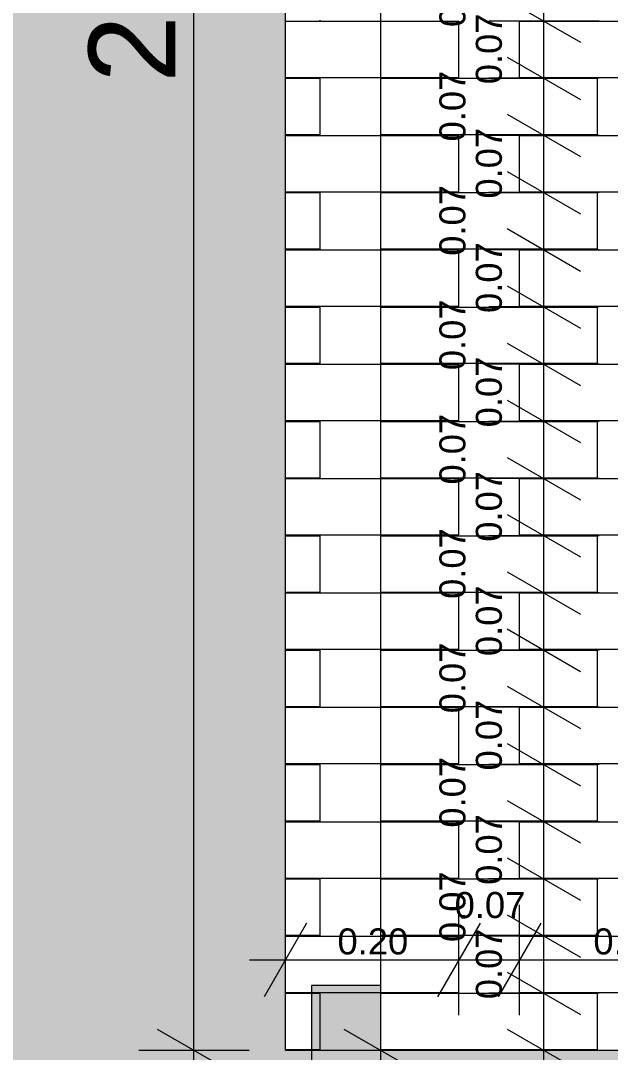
# Model space of a CAD drawing. Header units: millimetres. Extents: x 475616349 to 476941521, y 4620115302 to 4621446928.
# Drawn here: x 476654757 to 476655437, y 4620529218 to 4620530409 of the extents above; entities that cross this region are included whole.
import ezdxf

# ---------------------------------------------------------------- set-up
doc = ezdxf.new("R2010")
doc.units = ezdxf.units.MM
doc.header["$MEASUREMENT"] = 0
for name, color, linetype, lineweight in [('0_Pen_No__250_Pen_No__255', 255, 'Continuous', 0), ('0_Pen_No__250_Pen_No__7', 7, 'Continuous', 0), ('2D Drafting - General_Pen_No__30_Pen_No__9_Pen_No__9_Pen_No__253', 252, 'Continuous', 0), ('2D Drafting - General_Pen_No__30_Pen_No__9_Pen_No__9_Pen_No__7', 7, 'Continuous', 0), ('New_Structural - Bearing_Pen_No__250', 7, 'Continuous', 0), ('New_zoma_Pen_No__4', 7, 'Continuous', 0), ('New_zoma_Pen_No__5', 5, 'Continuous', 0), ('New_zoma_Pen_No__7', 7, 'Continuous', 0), ('Structural - Bearing_Pen_No__250', 7, 'Continuous', 0)]:
    doc.layers.add(name, color=color, linetype=linetype, lineweight=lineweight)
doc.layers.add('New_zoma', color=7, linetype='Continuous')
doc.styles.add('GENERATED_STYLE_1', font='arial.ttf')
doc.dimstyles.new('GENERATED_STYLE__19', dxfattribs={"dimtxt": 100, "dimasz": 64.421331, "dimexe": 0.18, "dimexo": 3, "dimgap": 0.09, "dimtad": 1, "dimlfac": 0.001, "dimzin": 0, "dimdsep": 46, "dimtxsty": 'GENERATED_STYLE_1', "dimblk": 'ARROWHEAD_2', "dimblk1": 'ARROWHEAD_2', "dimblk2": 'ARROWHEAD_2', "dimcen": 0.09, "dimclrd": 7, "dimclre": 7, "dimclrt": 7, "dimadec": 0, "dimazin": 0, "dimtfac": 1, "dimtdec": 4, "dimtmove": 0, "dimatfit": 3, "dimfxl": 1, "dimtolj": 1, "dimtzin": 0, "dimarcsym": 0})
doc.dimstyles.new('GENERATED_STYLE__23', dxfattribs={"dimtxt": 30.000001, "dimasz": 64.421331, "dimexe": 0.18, "dimexo": 3, "dimgap": 0.09, "dimtad": 1, "dimtih": 1, "dimtoh": 1, "dimlfac": 0.001, "dimzin": 0, "dimdsep": 46, "dimtxsty": 'GENERATED_STYLE_1', "dimblk": 'ARROWHEAD_2', "dimblk1": 'ARROWHEAD_2', "dimblk2": 'ARROWHEAD_2', "dimcen": 0.09, "dimclrd": 5, "dimclre": 5, "dimclrt": 5, "dimadec": 0, "dimazin": 0, "dimtfac": 1, "dimtdec": 4, "dimtmove": 0, "dimatfit": 3, "dimfxl": 1, "dimtolj": 1, "dimtzin": 0, "dimarcsym": 0})
doc.dimstyles.new('GENERATED_STYLE__44', dxfattribs={"dimtxt": 30.000001, "dimasz": 64.421331, "dimexe": 0.18, "dimexo": 3, "dimgap": 0.09, "dimtad": 1, "dimlfac": 0.001, "dimzin": 0, "dimdsep": 46, "dimtxsty": 'GENERATED_STYLE_1', "dimblk": 'ARROWHEAD_2', "dimblk1": 'ARROWHEAD_2', "dimblk2": 'ARROWHEAD_2', "dimcen": 0.09, "dimclrd": 5, "dimclre": 5, "dimclrt": 5, "dimadec": 0, "dimazin": 0, "dimtfac": 1, "dimtdec": 4, "dimtmove": 0, "dimatfit": 3, "dimfxl": 1, "dimtolj": 1, "dimtzin": 0, "dimarcsym": 0})

# ---------------------------------------------------------------- blocks, each defined once
blk = doc.blocks.new('*D736', base_point=(476577134.1, 4620325125.7))
at = {"layer": 'New_zoma_Pen_No__4', "color": 7, "linetype": 'Continuous', "lineweight": 0, "transparency": 16777216}
for p, q in [((476654914.2, 4620529244.8), (476654999, 4620529195.9)), ((476655020.2, 4620529220.4), (476654893, 4620529220.4)), ((476654956.6, 4620528519.4), (476654956.6, 4620529220.4)), ((476654914.2, 4620528543.8), (476654999, 4620528494.9)), ((476655020.2, 4620528519.4), (476654893, 4620528519.4))]:
    blk.add_line(p, q, dxfattribs=at)
at = {"layer": 'New_zoma_Pen_No__7', "color": 7, "lineweight": 0, "transparency": 16777216, "insert": (476654936.6, 4620528736.8), "char_height": 100, "attachment_point": 7, "rotation": 90, "style": 'GENERATED_STYLE_1'}
blk.add_mtext('\\A1;{\\pql;\\fArial|b0|i0|c0|p34;0.70}', dxfattribs=at)
blk = doc.blocks.new('ARROWHEAD_2')
at = {"color": 0, "linetype": 'Continuous', "lineweight": 0}
for p, q in [((-0.378, -0.655), (0.378, 0.655)), ((0, 0), (-1, 0))]:
    blk.add_line(p, q, dxfattribs=at)
blk = doc.blocks.new('*D737', base_point=(476577134.1, 4620325125.7))
at = {"layer": 'New_zoma_Pen_No__4', "color": 7, "linetype": 'Continuous', "lineweight": 0, "transparency": 16777216}
for p, q in [((476654914.2, 4620531744.8), (476654999, 4620531695.9)), ((476655020.2, 4620531720.4), (476654893, 4620531720.4)), ((476654956.6, 4620529220.4), (476654956.6, 4620531720.4)), ((476654914.2, 4620529244.8), (476654999, 4620529195.9)), ((476655020.2, 4620529220.4), (476654893, 4620529220.4))]:
    blk.add_line(p, q, dxfattribs=at)
at = {"layer": 'New_zoma_Pen_No__7', "color": 7, "lineweight": 0, "transparency": 16777216, "insert": (476654936.6, 4620530337.3), "char_height": 100, "attachment_point": 7, "rotation": 90, "style": 'GENERATED_STYLE_1'}
blk.add_mtext('\\A1;{\\pql;\\fArial|b0|i0|c0|p34;2.50}', dxfattribs=at)
blk = doc.blocks.new('*D2000', base_point=(476577134.1, 4620325125.7))
at = {"layer": 'New_zoma_Pen_No__5', "color": 5, "linetype": 'Continuous', "lineweight": 0, "transparency": 16777216}
for p, q in [((476655172, 4620531719.4), (476655172, 4620531760.8)), ((476655214.4, 4620531694.9), (476655129.6, 4620531743.8)), ((476655235.6, 4620531719.4), (476655108.4, 4620531719.4)), ((476655172, 4620529220.4), (476655172, 4620531719.4)), ((476655129.6, 4620529244.8), (476655214.4, 4620529195.9)), ((476655235.6, 4620529220.4), (476655108.4, 4620529220.4)), ((476655172, 4620529178.9), (476655172, 4620529220.4))]:
    blk.add_line(p, q, dxfattribs=at)
at = {"layer": 'New_zoma_Pen_No__5', "color": 5, "lineweight": 0, "transparency": 16777216, "insert": (476655166, 4620530430), "char_height": 30, "attachment_point": 7, "rotation": 90, "style": 'GENERATED_STYLE_1'}
blk.add_mtext('\\A1;{\\pql;\\fArial|b0|i0|c0|p34;2.50}', dxfattribs=at)
blk = doc.blocks.new('*D2007', base_point=(476577134.1, 4620325125.7))
at = {"layer": 'New_zoma_Pen_No__5', "color": 5, "linetype": 'Continuous', "lineweight": 0, "transparency": 16777216}
for p, q in [((476655062, 4620529261.2), (476655062, 4620529388.3)), ((476655262, 4620529261.2), (476655262, 4620529388.3)), ((476655086.5, 4620529367.1), (476655037.5, 4620529282.4)), ((476655286.5, 4620529367.1), (476655237.5, 4620529282.4)), ((476655020.6, 4620529324.8), (476655062, 4620529324.8)), ((476655062, 4620529324.8), (476655262, 4620529324.8))]:
    blk.add_line(p, q, dxfattribs=at)
at = {"layer": 'New_zoma_Pen_No__5', "color": 5, "lineweight": 0, "transparency": 16777216, "char_height": 30, "attachment_point": 7, "style": 'GENERATED_STYLE_1'}
for s, insert in [('\\A1;{\\pql;\\fArial|b0|i0|c0|p34;0.07}', (476655257.1, 4620529372.8)), ('\\A1;{\\pql;\\fArial|b0|i0|c0|p34;0.20}', (476655122.1, 4620529330.8))]:
    blk.add_mtext(s, dxfattribs=dict(at, insert=insert))
blk = doc.blocks.new('*D2008', base_point=(476577134.1, 4620325125.7))
at = {"layer": 'New_zoma_Pen_No__5', "color": 5, "linetype": 'Continuous', "lineweight": 0, "transparency": 16777216}
for p, q in [((476655262, 4620529261.2), (476655262, 4620529388.3)), ((476655332, 4620529261.2), (476655332, 4620529388.3)), ((476655286.5, 4620529367.1), (476655237.5, 4620529282.4)), ((476655356.5, 4620529367.1), (476655307.5, 4620529282.4)), ((476655262, 4620529324.8), (476655332, 4620529324.8))]:
    blk.add_line(p, q, dxfattribs=at)
blk = doc.blocks.new('*D2009', base_point=(476577134.1, 4620325125.7))
at = {"layer": 'New_zoma_Pen_No__5', "color": 5, "linetype": 'Continuous', "lineweight": 0, "transparency": 16777216}
for p, q in [((476655332, 4620529261.2), (476655332, 4620529388.3)), ((476655582, 4620529261.2), (476655582, 4620529388.3)), ((476655356.5, 4620529367.1), (476655307.5, 4620529282.4)), ((476655606.5, 4620529367.1), (476655557.5, 4620529282.4)), ((476655332, 4620529324.8), (476655582, 4620529324.8))]:
    blk.add_line(p, q, dxfattribs=at)
at = {"layer": 'New_zoma_Pen_No__5', "color": 5, "lineweight": 0, "transparency": 16777216, "char_height": 30, "attachment_point": 7, "style": 'GENERATED_STYLE_1'}
for s, insert in [('\\A1;{\\pql;\\fArial|b0|i0|c0|p34;0.07}', (476655577.1, 4620529372.8)), ('\\A1;{\\pql;\\fArial|b0|i0|c0|p34;0.25}', (476655417.1, 4620529330.8))]:
    blk.add_mtext(s, dxfattribs=dict(at, insert=insert))
blk = doc.blocks.new('*D2013', base_point=(476577134.1, 4620325125.7))
at = {"layer": 'New_zoma_Pen_No__5', "color": 5, "linetype": 'Continuous', "lineweight": 0, "transparency": 16777216}
for p, q in [((476655317.6, 4620529310.8), (476655402.4, 4620529261.9)), ((476655423.6, 4620529286.4), (476655296.5, 4620529286.4)), ((476655360, 4620529220.4), (476655360, 4620529286.4)), ((476655317.6, 4620529244.8), (476655402.4, 4620529195.9)), ((476655423.6, 4620529220.4), (476655296.5, 4620529220.4)), ((476655360, 4620529178.9), (476655360, 4620529220.4))]:
    blk.add_line(p, q, dxfattribs=at)
at = {"layer": 'New_zoma_Pen_No__5', "color": 5, "lineweight": 0, "transparency": 16777216, "char_height": 30, "attachment_point": 7, "rotation": 90, "style": 'GENERATED_STYLE_1'}
for insert in [(476655312, 4620529279.5), (476655354, 4620529116.1)]:
    blk.add_mtext('\\A1;{\\pql;\\fArial|b0|i0|c0|p34;0.07}', dxfattribs=dict(at, insert=insert))
blk = doc.blocks.new('*D2014', base_point=(476577134.1, 4620325125.7))
at = {"layer": 'New_zoma_Pen_No__5', "color": 5, "linetype": 'Continuous', "lineweight": 0, "transparency": 16777216}
for p, q in [((476655317.6, 4620529376.8), (476655402.4, 4620529327.9)), ((476655423.6, 4620529352.4), (476655296.5, 4620529352.4)), ((476655360, 4620529286.4), (476655360, 4620529352.4)), ((476655317.6, 4620529310.8), (476655402.4, 4620529261.9)), ((476655423.6, 4620529286.4), (476655296.5, 4620529286.4))]:
    blk.add_line(p, q, dxfattribs=at)
at = {"layer": 'New_zoma_Pen_No__5', "color": 5, "lineweight": 0, "transparency": 16777216, "insert": (476655270, 4620529345.5), "char_height": 30, "attachment_point": 7, "rotation": 90, "style": 'GENERATED_STYLE_1'}
blk.add_mtext('\\A1;{\\pql;\\fArial|b0|i0|c0|p34;0.07}', dxfattribs=at)
blk = doc.blocks.new('*D2015', base_point=(476577134.1, 4620325125.7))
at = {"layer": 'New_zoma_Pen_No__5', "color": 5, "linetype": 'Continuous', "lineweight": 0, "transparency": 16777216}
for p, q in [((476655317.6, 4620529442.8), (476655402.4, 4620529393.9)), ((476655423.6, 4620529418.4), (476655296.5, 4620529418.4)), ((476655360, 4620529352.4), (476655360, 4620529418.4)), ((476655317.6, 4620529376.8), (476655402.4, 4620529327.9)), ((476655423.6, 4620529352.4), (476655296.5, 4620529352.4))]:
    blk.add_line(p, q, dxfattribs=at)
at = {"layer": 'New_zoma_Pen_No__5', "color": 5, "lineweight": 0, "transparency": 16777216, "insert": (476655312, 4620529411.5), "char_height": 30, "attachment_point": 7, "rotation": 90, "style": 'GENERATED_STYLE_1'}
blk.add_mtext('\\A1;{\\pql;\\fArial|b0|i0|c0|p34;0.07}', dxfattribs=at)
blk = doc.blocks.new('*D2016', base_point=(476577134.1, 4620325125.7))
at = {"layer": 'New_zoma_Pen_No__5', "color": 5, "linetype": 'Continuous', "lineweight": 0, "transparency": 16777216}
for p, q in [((476655317.6, 4620529508.8), (476655402.4, 4620529459.9)), ((476655423.6, 4620529484.4), (476655296.5, 4620529484.4)), ((476655360, 4620529418.4), (476655360, 4620529484.4)), ((476655317.6, 4620529442.8), (476655402.4, 4620529393.9)), ((476655423.6, 4620529418.4), (476655296.5, 4620529418.4))]:
    blk.add_line(p, q, dxfattribs=at)
at = {"layer": 'New_zoma_Pen_No__5', "color": 5, "lineweight": 0, "transparency": 16777216, "insert": (476655270, 4620529477.5), "char_height": 30, "attachment_point": 7, "rotation": 90, "style": 'GENERATED_STYLE_1'}
blk.add_mtext('\\A1;{\\pql;\\fArial|b0|i0|c0|p34;0.07}', dxfattribs=at)
blk = doc.blocks.new('*D2017', base_point=(476577134.1, 4620325125.7))
at = {"layer": 'New_zoma_Pen_No__5', "color": 5, "linetype": 'Continuous', "lineweight": 0, "transparency": 16777216}
for p, q in [((476655317.6, 4620529574.8), (476655402.4, 4620529525.9)), ((476655423.6, 4620529550.4), (476655296.5, 4620529550.4)), ((476655360, 4620529484.4), (476655360, 4620529550.4)), ((476655317.6, 4620529508.8), (476655402.4, 4620529459.9)), ((476655423.6, 4620529484.4), (476655296.5, 4620529484.4))]:
    blk.add_line(p, q, dxfattribs=at)
at = {"layer": 'New_zoma_Pen_No__5', "color": 5, "lineweight": 0, "transparency": 16777216, "insert": (476655312, 4620529543.5), "char_height": 30, "attachment_point": 7, "rotation": 90, "style": 'GENERATED_STYLE_1'}
blk.add_mtext('\\A1;{\\pql;\\fArial|b0|i0|c0|p34;0.07}', dxfattribs=at)
blk = doc.blocks.new('*D2018', base_point=(476577134.1, 4620325125.7))
at = {"layer": 'New_zoma_Pen_No__5', "color": 5, "linetype": 'Continuous', "lineweight": 0, "transparency": 16777216}
for p, q in [((476655317.6, 4620529640.8), (476655402.4, 4620529591.9)), ((476655423.6, 4620529616.4), (476655296.5, 4620529616.4)), ((476655360, 4620529550.4), (476655360, 4620529616.4)), ((476655317.6, 4620529574.8), (476655402.4, 4620529525.9)), ((476655423.6, 4620529550.4), (476655296.5, 4620529550.4))]:
    blk.add_line(p, q, dxfattribs=at)
at = {"layer": 'New_zoma_Pen_No__5', "color": 5, "lineweight": 0, "transparency": 16777216, "insert": (476655270, 4620529609.5), "char_height": 30, "attachment_point": 7, "rotation": 90, "style": 'GENERATED_STYLE_1'}
blk.add_mtext('\\A1;{\\pql;\\fArial|b0|i0|c0|p34;0.07}', dxfattribs=at)
blk = doc.blocks.new('*D2019', base_point=(476577134.1, 4620325125.7))
at = {"layer": 'New_zoma_Pen_No__5', "color": 5, "linetype": 'Continuous', "lineweight": 0, "transparency": 16777216}
for p, q in [((476655317.6, 4620529706.8), (476655402.4, 4620529657.9)), ((476655423.6, 4620529682.4), (476655296.5, 4620529682.4)), ((476655360, 4620529616.4), (476655360, 4620529682.4)), ((476655317.6, 4620529640.8), (476655402.4, 4620529591.9)), ((476655423.6, 4620529616.4), (476655296.5, 4620529616.4))]:
    blk.add_line(p, q, dxfattribs=at)
at = {"layer": 'New_zoma_Pen_No__5', "color": 5, "lineweight": 0, "transparency": 16777216, "insert": (476655312, 4620529675.5), "char_height": 30, "attachment_point": 7, "rotation": 90, "style": 'GENERATED_STYLE_1'}
blk.add_mtext('\\A1;{\\pql;\\fArial|b0|i0|c0|p34;0.07}', dxfattribs=at)
blk = doc.blocks.new('*D2020', base_point=(476577134.1, 4620325125.7))
at = {"layer": 'New_zoma_Pen_No__5', "color": 5, "linetype": 'Continuous', "lineweight": 0, "transparency": 16777216}
for p, q in [((476655317.6, 4620529772.8), (476655402.4, 4620529723.9)), ((476655423.6, 4620529748.4), (476655296.5, 4620529748.4)), ((476655360, 4620529682.4), (476655360, 4620529748.4)), ((476655317.6, 4620529706.8), (476655402.4, 4620529657.9)), ((476655423.6, 4620529682.4), (476655296.5, 4620529682.4))]:
    blk.add_line(p, q, dxfattribs=at)
at = {"layer": 'New_zoma_Pen_No__5', "color": 5, "lineweight": 0, "transparency": 16777216, "insert": (476655270, 4620529741.5), "char_height": 30, "attachment_point": 7, "rotation": 90, "style": 'GENERATED_STYLE_1'}
blk.add_mtext('\\A1;{\\pql;\\fArial|b0|i0|c0|p34;0.07}', dxfattribs=at)
blk = doc.blocks.new('*D2021', base_point=(476577134.1, 4620325125.7))
at = {"layer": 'New_zoma_Pen_No__5', "color": 5, "linetype": 'Continuous', "lineweight": 0, "transparency": 16777216}
for p, q in [((476655317.6, 4620529838.8), (476655402.4, 4620529789.9)), ((476655423.6, 4620529814.4), (476655296.5, 4620529814.4)), ((476655360, 4620529748.4), (476655360, 4620529814.4)), ((476655317.6, 4620529772.8), (476655402.4, 4620529723.9)), ((476655423.6, 4620529748.4), (476655296.5, 4620529748.4))]:
    blk.add_line(p, q, dxfattribs=at)
at = {"layer": 'New_zoma_Pen_No__5', "color": 5, "lineweight": 0, "transparency": 16777216, "insert": (476655312, 4620529807.5), "char_height": 30, "attachment_point": 7, "rotation": 90, "style": 'GENERATED_STYLE_1'}
blk.add_mtext('\\A1;{\\pql;\\fArial|b0|i0|c0|p34;0.07}', dxfattribs=at)
blk = doc.blocks.new('*D2022', base_point=(476577134.1, 4620325125.7))
at = {"layer": 'New_zoma_Pen_No__5', "color": 5, "linetype": 'Continuous', "lineweight": 0, "transparency": 16777216}
for p, q in [((476655317.6, 4620529904.8), (476655402.4, 4620529855.9)), ((476655423.6, 4620529880.4), (476655296.5, 4620529880.4)), ((476655360, 4620529814.4), (476655360, 4620529880.4)), ((476655317.6, 4620529838.8), (476655402.4, 4620529789.9)), ((476655423.6, 4620529814.4), (476655296.5, 4620529814.4))]:
    blk.add_line(p, q, dxfattribs=at)
at = {"layer": 'New_zoma_Pen_No__5', "color": 5, "lineweight": 0, "transparency": 16777216, "insert": (476655270, 4620529873.5), "char_height": 30, "attachment_point": 7, "rotation": 90, "style": 'GENERATED_STYLE_1'}
blk.add_mtext('\\A1;{\\pql;\\fArial|b0|i0|c0|p34;0.07}', dxfattribs=at)
blk = doc.blocks.new('*D2023', base_point=(476577134.1, 4620325125.7))
at = {"layer": 'New_zoma_Pen_No__5', "color": 5, "linetype": 'Continuous', "lineweight": 0, "transparency": 16777216}
for p, q in [((476655317.6, 4620529970.8), (476655402.4, 4620529921.9)), ((476655423.6, 4620529946.4), (476655296.5, 4620529946.4)), ((476655360, 4620529880.4), (476655360, 4620529946.4)), ((476655317.6, 4620529904.8), (476655402.4, 4620529855.9)), ((476655423.6, 4620529880.4), (476655296.5, 4620529880.4))]:
    blk.add_line(p, q, dxfattribs=at)
at = {"layer": 'New_zoma_Pen_No__5', "color": 5, "lineweight": 0, "transparency": 16777216, "insert": (476655312, 4620529939.5), "char_height": 30, "attachment_point": 7, "rotation": 90, "style": 'GENERATED_STYLE_1'}
blk.add_mtext('\\A1;{\\pql;\\fArial|b0|i0|c0|p34;0.07}', dxfattribs=at)
blk = doc.blocks.new('*D2024', base_point=(476577134.1, 4620325125.7))
at = {"layer": 'New_zoma_Pen_No__5', "color": 5, "linetype": 'Continuous', "lineweight": 0, "transparency": 16777216}
for p, q in [((476655317.6, 4620530036.8), (476655402.4, 4620529987.9)), ((476655423.6, 4620530012.4), (476655296.5, 4620530012.4)), ((476655360, 4620529946.4), (476655360, 4620530012.4)), ((476655317.6, 4620529970.8), (476655402.4, 4620529921.9)), ((476655423.6, 4620529946.4), (476655296.5, 4620529946.4))]:
    blk.add_line(p, q, dxfattribs=at)
at = {"layer": 'New_zoma_Pen_No__5', "color": 5, "lineweight": 0, "transparency": 16777216, "insert": (476655270, 4620530005.5), "char_height": 30, "attachment_point": 7, "rotation": 90, "style": 'GENERATED_STYLE_1'}
blk.add_mtext('\\A1;{\\pql;\\fArial|b0|i0|c0|p34;0.07}', dxfattribs=at)
blk = doc.blocks.new('*D2025', base_point=(476577134.1, 4620325125.7))
at = {"layer": 'New_zoma_Pen_No__5', "color": 5, "linetype": 'Continuous', "lineweight": 0, "transparency": 16777216}
for p, q in [((476655317.6, 4620530102.8), (476655402.4, 4620530053.9)), ((476655423.6, 4620530078.4), (476655296.5, 4620530078.4)), ((476655360, 4620530012.4), (476655360, 4620530078.4)), ((476655317.6, 4620530036.8), (476655402.4, 4620529987.9)), ((476655423.6, 4620530012.4), (476655296.5, 4620530012.4))]:
    blk.add_line(p, q, dxfattribs=at)
at = {"layer": 'New_zoma_Pen_No__5', "color": 5, "lineweight": 0, "transparency": 16777216, "insert": (476655312, 4620530071.5), "char_height": 30, "attachment_point": 7, "rotation": 90, "style": 'GENERATED_STYLE_1'}
blk.add_mtext('\\A1;{\\pql;\\fArial|b0|i0|c0|p34;0.07}', dxfattribs=at)
blk = doc.blocks.new('*D2026', base_point=(476577134.1, 4620325125.7))
at = {"layer": 'New_zoma_Pen_No__5', "color": 5, "linetype": 'Continuous', "lineweight": 0, "transparency": 16777216}
for p, q in [((476655317.6, 4620530168.8), (476655402.4, 4620530119.9)), ((476655423.6, 4620530144.4), (476655296.5, 4620530144.4)), ((476655360, 4620530078.4), (476655360, 4620530144.4)), ((476655317.6, 4620530102.8), (476655402.4, 4620530053.9)), ((476655423.6, 4620530078.4), (476655296.5, 4620530078.4))]:
    blk.add_line(p, q, dxfattribs=at)
at = {"layer": 'New_zoma_Pen_No__5', "color": 5, "lineweight": 0, "transparency": 16777216, "insert": (476655270, 4620530137.5), "char_height": 30, "attachment_point": 7, "rotation": 90, "style": 'GENERATED_STYLE_1'}
blk.add_mtext('\\A1;{\\pql;\\fArial|b0|i0|c0|p34;0.07}', dxfattribs=at)
blk = doc.blocks.new('*D2027', base_point=(476577134.1, 4620325125.7))
at = {"layer": 'New_zoma_Pen_No__5', "color": 5, "linetype": 'Continuous', "lineweight": 0, "transparency": 16777216}
for p, q in [((476655317.6, 4620530234.8), (476655402.4, 4620530185.9)), ((476655423.6, 4620530210.4), (476655296.5, 4620530210.4)), ((476655360, 4620530144.4), (476655360, 4620530210.4)), ((476655317.6, 4620530168.8), (476655402.4, 4620530119.9)), ((476655423.6, 4620530144.4), (476655296.5, 4620530144.4))]:
    blk.add_line(p, q, dxfattribs=at)
at = {"layer": 'New_zoma_Pen_No__5', "color": 5, "lineweight": 0, "transparency": 16777216, "insert": (476655312, 4620530203.5), "char_height": 30, "attachment_point": 7, "rotation": 90, "style": 'GENERATED_STYLE_1'}
blk.add_mtext('\\A1;{\\pql;\\fArial|b0|i0|c0|p34;0.07}', dxfattribs=at)
blk = doc.blocks.new('*D2028', base_point=(476577134.1, 4620325125.7))
at = {"layer": 'New_zoma_Pen_No__5', "color": 5, "linetype": 'Continuous', "lineweight": 0, "transparency": 16777216}
for p, q in [((476655317.6, 4620530300.8), (476655402.4, 4620530251.9)), ((476655423.6, 4620530276.4), (476655296.5, 4620530276.4)), ((476655360, 4620530210.4), (476655360, 4620530276.4)), ((476655317.6, 4620530234.8), (476655402.4, 4620530185.9)), ((476655423.6, 4620530210.4), (476655296.5, 4620530210.4))]:
    blk.add_line(p, q, dxfattribs=at)
at = {"layer": 'New_zoma_Pen_No__5', "color": 5, "lineweight": 0, "transparency": 16777216, "insert": (476655270, 4620530269.5), "char_height": 30, "attachment_point": 7, "rotation": 90, "style": 'GENERATED_STYLE_1'}
blk.add_mtext('\\A1;{\\pql;\\fArial|b0|i0|c0|p34;0.07}', dxfattribs=at)
blk = doc.blocks.new('*D2029', base_point=(476577134.1, 4620325125.7))
at = {"layer": 'New_zoma_Pen_No__5', "color": 5, "linetype": 'Continuous', "lineweight": 0, "transparency": 16777216}
for p, q in [((476655317.6, 4620530366.8), (476655402.4, 4620530317.9)), ((476655423.6, 4620530342.4), (476655296.5, 4620530342.4)), ((476655360, 4620530276.4), (476655360, 4620530342.4)), ((476655317.6, 4620530300.8), (476655402.4, 4620530251.9)), ((476655423.6, 4620530276.4), (476655296.5, 4620530276.4))]:
    blk.add_line(p, q, dxfattribs=at)
at = {"layer": 'New_zoma_Pen_No__5', "color": 5, "lineweight": 0, "transparency": 16777216, "insert": (476655312, 4620530335.5), "char_height": 30, "attachment_point": 7, "rotation": 90, "style": 'GENERATED_STYLE_1'}
blk.add_mtext('\\A1;{\\pql;\\fArial|b0|i0|c0|p34;0.07}', dxfattribs=at)
blk = doc.blocks.new('*D2030', base_point=(476577134.1, 4620325125.7))
at = {"layer": 'New_zoma_Pen_No__5', "color": 5, "linetype": 'Continuous', "lineweight": 0, "transparency": 16777216}
for p, q in [((476655317.6, 4620530432.8), (476655402.4, 4620530383.9)), ((476655423.6, 4620530408.4), (476655296.5, 4620530408.4)), ((476655360, 4620530342.4), (476655360, 4620530408.4)), ((476655317.6, 4620530366.8), (476655402.4, 4620530317.9)), ((476655423.6, 4620530342.4), (476655296.5, 4620530342.4))]:
    blk.add_line(p, q, dxfattribs=at)
at = {"layer": 'New_zoma_Pen_No__5', "color": 5, "lineweight": 0, "transparency": 16777216, "insert": (476655270, 4620530401.5), "char_height": 30, "attachment_point": 7, "rotation": 90, "style": 'GENERATED_STYLE_1'}
blk.add_mtext('\\A1;{\\pql;\\fArial|b0|i0|c0|p34;0.07}', dxfattribs=at)
blk = doc.blocks.new('*D2031', base_point=(476577134.1, 4620325125.7))
at = {"layer": 'New_zoma_Pen_No__5', "color": 5, "linetype": 'Continuous', "lineweight": 0, "transparency": 16777216}
for p, q in [((476655317.6, 4620530498.8), (476655402.4, 4620530449.9)), ((476655423.6, 4620530474.4), (476655296.5, 4620530474.4)), ((476655360, 4620530408.4), (476655360, 4620530474.4)), ((476655317.6, 4620530432.8), (476655402.4, 4620530383.9)), ((476655423.6, 4620530408.4), (476655296.5, 4620530408.4))]:
    blk.add_line(p, q, dxfattribs=at)
at = {"layer": 'New_zoma_Pen_No__5', "color": 5, "lineweight": 0, "transparency": 16777216, "insert": (476655312, 4620530467.5), "char_height": 30, "attachment_point": 7, "rotation": 90, "style": 'GENERATED_STYLE_1'}
blk.add_mtext('\\A1;{\\pql;\\fArial|b0|i0|c0|p34;0.07}', dxfattribs=at)

msp = doc.modelspace()

# ---------------------------------------------------------------- hatches: boundary and pattern name
at = {"layer": '0_Pen_No__250_Pen_No__255', "linetype": 'Continuous', "lineweight": 0, "true_color": 0x3f3f3f}
msp.add_hatch(color=250, dxfattribs=at).paths.add_polyline_path([(476655172.006, 4620517320.31), (476655172.006, 4620529295.176), (476655092.007, 4620529295.176), (476655092.007, 4620517320.31)])
at = {"layer": '2D Drafting - General_Pen_No__30_Pen_No__9_Pen_No__9_Pen_No__253', "linetype": 'Continuous', "lineweight": 0}
h = msp.add_hatch(dxfattribs=at)
h.set_pattern_fill('BRICK___RUNNING_BOND', color=252, style=0, pattern_type=2)
h.set_pattern_definition([(0, (476692910.175, 4620522353.93), (0, 66.64), []), (90, (476692910.17, 4620522353.93), (-244.8, 0), [66.64, -66.64]), (90, (476693032.57, 4620522420.57), (-244.8, 0), [66.64, -66.64])])
h.paths.add_polyline_path([(476647692.13, 4620532819.956), (476647692.13, 4620519520.362), (476648861.998, 4620519520.362), (476648862.006, 4620522120.37), (476648862.006, 4620523542.007), (476648862.006, 4620531720.362), (476648862.006, 4620531932.715), (476648862.006, 4620532420.362), (476654662.006, 4620532420.362), (476654662.006, 4620519520.362), (476661919.968, 4620519520.362), (476661962.147, 4620519520.362), (476661962.147, 4620522820.364), (476661962.147, 4620525320.374), (476661962.147, 4620525944.887), (476661962.147, 4620532420.374), (476665762.003, 4620532420.374), (476665762.003, 4620522120.38), (476665162.198, 4620522120.38), (476665162.198, 4620517320.329), (476668462.159, 4620517320.329), (476668462.159, 4620517320.295), (476668932.159, 4620517320.295), (476668932.159, 4620532819.956), (476661962.147, 4620532819.956), (476655062.006, 4620532819.956)])
h.paths.add_polyline_path([(476661562.006, 4620526020.374), (476655062.006, 4620526020.374), (476655062.006, 4620528520.374), (476661562.006, 4620528520.374)], flags=0)
h.paths.add_polyline_path([(476661562.006, 4620522820.364), (476655062.006, 4620522820.364), (476655062.006, 4620525320.374), (476661562.006, 4620525320.374)], flags=0)
h.paths.add_polyline_path([(476661562.006, 4620529220.374), (476655062.006, 4620529220.374), (476655062.006, 4620531720.361), (476661562.006, 4620531720.361)], flags=0)
h.paths.add_polyline_path([(476656112.047, 4620522120.412), (476656112.047, 4620519620.412), (476657707.931, 4620519620.412), (476657712.047, 4620519620.412), (476657712.047, 4620522120.412)], flags=0)
h.paths.add_polyline_path([(476666262.224, 4620522120.362), (476666262.224, 4620520520.362), (476667862.223, 4620520520.362), (476667862.223, 4620522120.362)], flags=0)
h.paths.add_polyline_path([(476667862.223, 4620530120.362), (476667862.223, 4620531720.362), (476666262.224, 4620531720.362), (476666262.224, 4620530120.362)], flags=0)
h.paths.add_polyline_path([(476666262.228, 4620528520.362), (476666262.228, 4620526920.362), (476667862.228, 4620526920.362), (476667862.228, 4620528520.362)], flags=0)
h.paths.add_polyline_path([(476666262.228, 4620523720.362), (476667862.228, 4620523720.362), (476667862.228, 4620525320.362), (476666262.228, 4620525320.362)], flags=0)
h.paths.add_polyline_path([(476666262.435, 4620518320.362), (476667862.006, 4620518320.362), (476667862.006, 4620518920.362), (476666262.435, 4620518920.362)], flags=0)

# ---------------------------------------------------------------- linework, layer by layer
at = {"layer": '0_Pen_No__250_Pen_No__7', "color": 7, "linetype": 'Continuous', "lineweight": 0, "flags": 128}
msp.add_lwpolyline([(476655172.006, 4620517320.31), (476655172.006, 4620529295.176), (476655092.007, 4620529295.176), (476655092.007, 4620517320.31)], close=True, dxfattribs=at)
at = {"layer": '2D Drafting - General_Pen_No__30_Pen_No__9_Pen_No__9_Pen_No__7', "color": 7, "linetype": 'Continuous', "lineweight": 0, "flags": 128}
msp.add_lwpolyline([(476661562.006, 4620529220.374), (476655062.006, 4620529220.374), (476655062.006, 4620531720.361), (476661562.006, 4620531720.361)], close=True, dxfattribs=at)
at = {"layer": 'New_Structural - Bearing_Pen_No__250', "color": 7, "linetype": 'Continuous', "lineweight": 0}
for p, q in [((476655062.006, 4620530408.374), (476655262.006, 4620530408.374)), ((476655102.006, 4620530408.374), (476655102.006, 4620530409.374)), ((476655262.006, 4620530343.374), (476655262.006, 4620530408.374)), ((476655332.006, 4620530408.374), (476655582.006, 4620530408.374)), ((476655332.006, 4620530343.374), (476655332.006, 4620530408.374)), ((476655062.006, 4620530343.374), (476655262.006, 4620530343.374)), ((476655062.006, 4620530342.374), (476655102.006, 4620530342.374)), ((476655102.006, 4620530342.374), (476655102.006, 4620530343.374)), ((476655102.006, 4620530277.374), (476655102.006, 4620530342.374)), ((476655172.006, 4620530342.374), (476655422.006, 4620530342.374)), ((476655172.006, 4620530277.374), (476655172.006, 4620530342.374)), ((476655332.006, 4620530343.374), (476655582.006, 4620530343.374)), ((476655422.006, 4620530277.374), (476655422.006, 4620530342.374)), ((476655062.006, 4620530277.374), (476655102.006, 4620530277.374)), ((476655062.006, 4620530276.374), (476655262.006, 4620530276.374)), ((476655102.006, 4620530276.374), (476655102.006, 4620530277.374)), ((476655172.006, 4620530277.374), (476655422.006, 4620530277.374)), ((476655262.006, 4620530211.374), (476655262.006, 4620530276.374)), ((476655332.006, 4620530276.374), (476655582.006, 4620530276.374)), ((476655332.006, 4620530211.374), (476655332.006, 4620530276.374)), ((476655062.006, 4620530211.374), (476655262.006, 4620530211.374)), ((476655062.006, 4620530210.374), (476655102.006, 4620530210.374)), ((476655102.006, 4620530210.374), (476655102.006, 4620530211.374)), ((476655102.006, 4620530145.374), (476655102.006, 4620530210.374)), ((476655172.006, 4620530210.374), (476655422.006, 4620530210.374)), ((476655172.006, 4620530145.374), (476655172.006, 4620530210.374)), ((476655332.006, 4620530211.374), (476655582.006, 4620530211.374)), ((476655422.006, 4620530145.374), (476655422.006, 4620530210.374)), ((476655062.006, 4620530145.374), (476655102.006, 4620530145.374)), ((476655062.006, 4620530144.374), (476655262.006, 4620530144.374)), ((476655102.006, 4620530144.374), (476655102.006, 4620530145.374)), ((476655172.006, 4620530145.374), (476655422.006, 4620530145.374)), ((476655262.006, 4620530079.374), (476655262.006, 4620530144.374)), ((476655332.006, 4620530144.374), (476655582.006, 4620530144.374)), ((476655332.006, 4620530079.374), (476655332.006, 4620530144.374)), ((476655062.006, 4620530079.374), (476655262.006, 4620530079.374)), ((476655062.006, 4620530078.374), (476655102.006, 4620530078.374)), ((476655102.006, 4620530078.374), (476655102.006, 4620530079.374)), ((476655102.006, 4620530013.374), (476655102.006, 4620530078.374)), ((476655172.006, 4620530078.374), (476655422.006, 4620530078.374)), ((476655172.006, 4620530013.374), (476655172.006, 4620530078.374)), ((476655332.006, 4620530079.374), (476655582.006, 4620530079.374)), ((476655422.006, 4620530013.374), (476655422.006, 4620530078.374)), ((476655062.006, 4620530013.374), (476655102.006, 4620530013.374)), ((476655102.006, 4620530012.374), (476655102.006, 4620530013.374)), ((476655172.006, 4620530013.374), (476655422.006, 4620530013.374)), ((476655062.006, 4620530012.374), (476655262.006, 4620530012.374)), ((476655262.006, 4620529947.374), (476655262.006, 4620530012.374)), ((476655332.006, 4620530012.374), (476655582.006, 4620530012.374)), ((476655332.006, 4620529947.374), (476655332.006, 4620530012.374)), ((476655062.006, 4620529947.374), (476655262.006, 4620529947.374)), ((476655062.006, 4620529946.374), (476655102.006, 4620529946.374)), ((476655102.006, 4620529946.374), (476655102.006, 4620529947.374)), ((476655102.006, 4620529881.374), (476655102.006, 4620529946.374)), ((476655172.006, 4620529946.374), (476655422.006, 4620529946.374)), ((476655172.006, 4620529881.374), (476655172.006, 4620529946.374)), ((476655332.006, 4620529947.374), (476655582.006, 4620529947.374)), ((476655422.006, 4620529881.374), (476655422.006, 4620529946.374)), ((476655062.006, 4620529881.374), (476655102.006, 4620529881.374)), ((476655062.006, 4620529880.374), (476655262.006, 4620529880.374)), ((476655102.006, 4620529880.374), (476655102.006, 4620529881.374)), ((476655172.006, 4620529881.374), (476655422.006, 4620529881.374)), ((476655262.006, 4620529815.374), (476655262.006, 4620529880.374)), ((476655332.006, 4620529880.374), (476655582.006, 4620529880.374)), ((476655332.006, 4620529815.374), (476655332.006, 4620529880.374)), ((476655062.006, 4620529815.374), (476655262.006, 4620529815.374)), ((476655062.006, 4620529814.374), (476655102.006, 4620529814.374)), ((476655102.006, 4620529814.374), (476655102.006, 4620529815.374)), ((476655102.006, 4620529749.374), (476655102.006, 4620529814.374)), ((476655172.006, 4620529814.374), (476655422.006, 4620529814.374)), ((476655172.006, 4620529749.374), (476655172.006, 4620529814.374)), ((476655332.006, 4620529815.374), (476655582.006, 4620529815.374)), ((476655422.006, 4620529749.374), (476655422.006, 4620529814.374)), ((476655062.006, 4620529749.374), (476655102.006, 4620529749.374)), ((476655062.006, 4620529748.374), (476655262.006, 4620529748.374)), ((476655102.006, 4620529748.374), (476655102.006, 4620529749.374)), ((476655172.006, 4620529749.374), (476655422.006, 4620529749.374)), ((476655262.006, 4620529683.374), (476655262.006, 4620529748.374)), ((476655332.006, 4620529748.374), (476655582.006, 4620529748.374)), ((476655332.006, 4620529683.374), (476655332.006, 4620529748.374)), ((476655062.006, 4620529683.374), (476655262.006, 4620529683.374)), ((476655062.006, 4620529682.374), (476655102.006, 4620529682.374)), ((476655102.006, 4620529682.374), (476655102.006, 4620529683.374)), ((476655102.006, 4620529617.374), (476655102.006, 4620529682.374)), ((476655172.006, 4620529682.374), (476655422.006, 4620529682.374)), ((476655172.006, 4620529617.374), (476655172.006, 4620529682.374)), ((476655332.006, 4620529683.374), (476655582.006, 4620529683.374)), ((476655422.006, 4620529617.374), (476655422.006, 4620529682.374)), ((476655062.006, 4620529617.374), (476655102.006, 4620529617.374)), ((476655062.006, 4620529616.374), (476655262.006, 4620529616.374)), ((476655102.006, 4620529616.374), (476655102.006, 4620529617.374)), ((476655172.006, 4620529617.374), (476655422.006, 4620529617.374)), ((476655262.006, 4620529551.374), (476655262.006, 4620529616.374)), ((476655332.006, 4620529616.374), (476655582.006, 4620529616.374)), ((476655332.006, 4620529551.374), (476655332.006, 4620529616.374)), ((476655062.006, 4620529551.374), (476655262.006, 4620529551.374)), ((476655062.006, 4620529550.374), (476655102.006, 4620529550.374)), ((476655102.006, 4620529550.374), (476655102.006, 4620529551.374)), ((476655102.006, 4620529485.374), (476655102.006, 4620529550.374)), ((476655172.006, 4620529550.374), (476655422.006, 4620529550.374)), ((476655172.006, 4620529485.374), (476655172.006, 4620529550.374)), ((476655332.006, 4620529551.374), (476655582.006, 4620529551.374)), ((476655422.006, 4620529485.374), (476655422.006, 4620529550.374)), ((476655062.006, 4620529485.374), (476655102.006, 4620529485.374)), ((476655062.006, 4620529484.374), (476655262.006, 4620529484.374)), ((476655102.006, 4620529484.374), (476655102.006, 4620529485.374)), ((476655172.006, 4620529485.374), (476655422.006, 4620529485.374)), ((476655262.006, 4620529419.374), (476655262.006, 4620529484.374)), ((476655332.006, 4620529484.374), (476655582.006, 4620529484.374)), ((476655332.006, 4620529419.374), (476655332.006, 4620529484.374)), ((476655062.006, 4620529419.374), (476655262.006, 4620529419.374)), ((476655062.006, 4620529418.374), (476655102.006, 4620529418.374)), ((476655102.006, 4620529418.374), (476655102.006, 4620529419.374)), ((476655102.006, 4620529353.374), (476655102.006, 4620529418.374)), ((476655172.006, 4620529418.374), (476655422.006, 4620529418.374)), ((476655172.006, 4620529353.374), (476655172.006, 4620529418.374)), ((476655332.006, 4620529419.374), (476655582.006, 4620529419.374)), ((476655422.006, 4620529353.374), (476655422.006, 4620529418.374)), ((476655062.006, 4620529353.374), (476655102.006, 4620529353.374)), ((476655062.006, 4620529352.374), (476655262.006, 4620529352.374)), ((476655102.006, 4620529352.374), (476655102.006, 4620529353.374)), ((476655172.006, 4620529353.374), (476655422.006, 4620529353.374)), ((476655262.006, 4620529287.374), (476655262.006, 4620529352.374)), ((476655332.006, 4620529352.374), (476655582.006, 4620529352.374)), ((476655332.006, 4620529287.374), (476655332.006, 4620529352.374)), ((476655062.006, 4620529287.374), (476655262.006, 4620529287.374)), ((476655102.006, 4620529286.374), (476655102.006, 4620529287.374)), ((476655332.006, 4620529287.374), (476655582.006, 4620529287.374)), ((476655062.006, 4620529286.374), (476655102.006, 4620529286.374)), ((476655102.006, 4620529221.374), (476655102.006, 4620529286.374)), ((476655172.006, 4620529286.374), (476655422.006, 4620529286.374)), ((476655172.006, 4620529221.374), (476655172.006, 4620529286.374)), ((476655422.006, 4620529221.374), (476655422.006, 4620529286.374)), ((476655062.006, 4620529221.374), (476655102.006, 4620529221.374)), ((476655102.006, 4620529220.374), (476655102.006, 4620529221.374)), ((476655172.006, 4620529221.374), (476655422.006, 4620529221.374))]:
    msp.add_line(p, q, dxfattribs=at)
at = {"layer": 'Structural - Bearing_Pen_No__250', "color": 7, "linetype": 'Continuous', "lineweight": 0}
for p, q in [((476655062.006, 4620530408.374), (476655062.006, 4620530409.374)), ((476655062.006, 4620530342.374), (476655062.006, 4620530343.374)), ((476655062.006, 4620530276.374), (476655062.006, 4620530277.374)), ((476655062.006, 4620530210.374), (476655062.006, 4620530211.374)), ((476655062.006, 4620530144.374), (476655062.006, 4620530145.374)), ((476655062.006, 4620530078.374), (476655062.006, 4620530079.374)), ((476655062.006, 4620530012.374), (476655062.006, 4620530013.374)), ((476655062.006, 4620529946.374), (476655062.006, 4620529947.374)), ((476655062.006, 4620529880.374), (476655062.006, 4620529881.374)), ((476655062.006, 4620529814.374), (476655062.006, 4620529815.374)), ((476655062.006, 4620529748.374), (476655062.006, 4620529749.374)), ((476655062.006, 4620529682.374), (476655062.006, 4620529683.374)), ((476655062.006, 4620529616.374), (476655062.006, 4620529617.374)), ((476655062.006, 4620529550.374), (476655062.006, 4620529551.374)), ((476655062.006, 4620529484.374), (476655062.006, 4620529485.374)), ((476655062.006, 4620529418.374), (476655062.006, 4620529419.374)), ((476655062.006, 4620529352.374), (476655062.006, 4620529353.374)), ((476655062.006, 4620529286.374), (476655062.006, 4620529287.374)), ((476655062.006, 4620529220.374), (476655062.006, 4620529221.374))]:
    msp.add_line(p, q, dxfattribs=at)

# ---------------------------------------------------------------- dimensions: what is measured, and where the dimension line sits
at = {"layer": 'New_zoma', "color": 5, "linetype": 'Continuous', "lineweight": 0}
for base, p1, p2, picture, middle in [((476655172.006, 4620531719.374), (476655062.006, 4620529220.374), (476655062.006, 4620531719.374), '*D2000', (476655151.006, 4620530468.93)), ((476655360.025, 4620530474.374), (476655062.006, 4620530408.374), (476655062.006, 4620530474.374), '*D2031', (476655255.025, 4620530440.43)), ((476655360.025, 4620530408.374), (476655062.006, 4620530342.374), (476655062.006, 4620530408.374), '*D2030', (476655297.025, 4620530374.43)), ((476655360.025, 4620530342.374), (476655062.006, 4620530276.374), (476655062.006, 4620530342.374), '*D2029', (476655255.025, 4620530308.43)), ((476655360.025, 4620530276.374), (476655062.006, 4620530210.374), (476655062.006, 4620530276.374), '*D2028', (476655297.025, 4620530242.43)), ((476655360.025, 4620530210.374), (476655062.006, 4620530144.374), (476655062.006, 4620530210.374), '*D2027', (476655255.025, 4620530176.43)), ((476655360.025, 4620530144.374), (476655062.006, 4620530078.374), (476655062.006, 4620530144.374), '*D2026', (476655297.025, 4620530110.43)), ((476655360.025, 4620530078.374), (476655062.006, 4620530012.374), (476655062.006, 4620530078.374), '*D2025', (476655255.025, 4620530044.43)), ((476655360.025, 4620530012.374), (476655062.006, 4620529946.374), (476655062.006, 4620530012.374), '*D2024', (476655297.025, 4620529978.43)), ((476655360.025, 4620529946.374), (476655062.006, 4620529880.374), (476655062.006, 4620529946.374), '*D2023', (476655255.025, 4620529912.43)), ((476655360.025, 4620529880.374), (476655062.006, 4620529814.374), (476655062.006, 4620529880.374), '*D2022', (476655297.025, 4620529846.43)), ((476655360.025, 4620529814.374), (476655062.006, 4620529748.374), (476655062.006, 4620529814.374), '*D2021', (476655255.025, 4620529780.43)), ((476655360.025, 4620529748.374), (476655062.006, 4620529682.374), (476655062.006, 4620529748.374), '*D2020', (476655297.025, 4620529714.43)), ((476655360.025, 4620529682.374), (476655062.006, 4620529616.374), (476655062.006, 4620529682.374), '*D2019', (476655255.025, 4620529648.43)), ((476655360.025, 4620529616.374), (476655062.006, 4620529550.374), (476655062.006, 4620529616.374), '*D2018', (476655297.025, 4620529582.43)), ((476655360.025, 4620529550.374), (476655062.006, 4620529484.374), (476655062.006, 4620529550.374), '*D2017', (476655255.025, 4620529516.43)), ((476655360.025, 4620529484.374), (476655062.006, 4620529418.374), (476655062.006, 4620529484.374), '*D2016', (476655297.025, 4620529450.43)), ((476655360.025, 4620529418.374), (476655062.006, 4620529352.374), (476655062.006, 4620529418.374), '*D2015', (476655255.025, 4620529384.43)), ((476655360.025, 4620529352.374), (476655062.006, 4620529286.374), (476655062.006, 4620529352.374), '*D2014', (476655297.025, 4620529318.43)), ((476655360.025, 4620529286.374), (476655062.006, 4620529220.374), (476655062.006, 4620529286.374), '*D2013', (476655339.025, 4620529155.024))]:
    dim = msp.add_linear_dim(base=base, p1=p1, p2=p2, angle=90, dimstyle='GENERATED_STYLE__44', dxfattribs=at)
    dim.commit()
    dim.dimension.update_dxf_attribs({"geometry": picture, "text_midpoint": middle, "dimtype": 160, "text_rotation": 90})
at = {"layer": 'New_zoma', "color": 7, "linetype": 'Continuous', "lineweight": 0}
for base, p1, p2, picture, middle in [((476654956.606, 4620531720.374), (476655062.006, 4620529220.374), (476655062.006, 4620531720.374), '*D737', (476654886.606, 4620530467.228)), ((476654956.606, 4620529220.374), (476655062.006, 4620528519.374), (476655062.006, 4620529220.374), '*D736', (476654886.606, 4620528866.728))]:
    dim = msp.add_linear_dim(base=base, p1=p1, p2=p2, angle=90, dimstyle='GENERATED_STYLE__19', dxfattribs=at)
    dim.commit()
    dim.dimension.update_dxf_attribs({"geometry": picture, "text_midpoint": middle, "dimtype": 160, "text_rotation": 90})
at = {"layer": 'New_zoma', "color": 5, "linetype": 'Continuous', "lineweight": 0}
for base, p1, p2, picture, middle in [((476655262.006, 4620529324.767), (476655062.006, 4620531719.374), (476655262.006, 4620531719.374), '*D2007', (476655161.062, 4620529345.767)), ((476655332.006, 4620529324.767), (476655262.006, 4620531719.374), (476655332.006, 4620531719.374), '*D2008', (476655296.062, 4620529387.767)), ((476655582.006, 4620529324.767), (476655332.006, 4620531719.374), (476655582.006, 4620531719.374), '*D2009', (476655456.062, 4620529345.767))]:
    dim = msp.add_linear_dim(base=base, p1=p1, p2=p2, dimstyle='GENERATED_STYLE__23', dxfattribs=at)
    dim.commit()
    dim.dimension.update_dxf_attribs({"geometry": picture, "text_midpoint": middle, "dimtype": 160})

doc.saveas('drawing.dxf')
